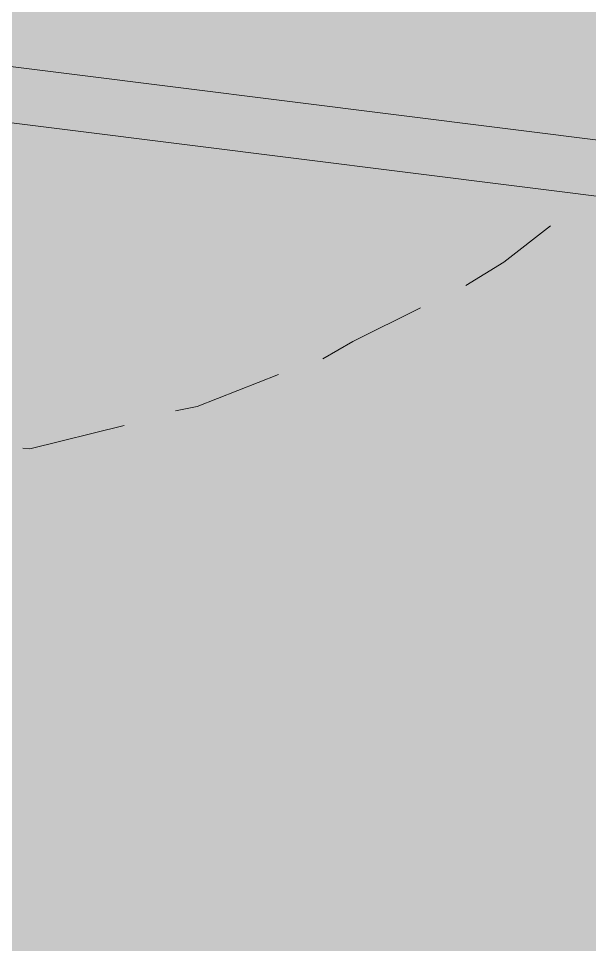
# Model space of a CAD drawing. Header units: metres. Extents: x -4 to 509425, y 7549 to 4732445.
# Drawn here: x 475983.125 to 475983.817, y 4719782.853 to 4719783.976 of the extents above; entities that cross this region are included whole.
import ezdxf

# ---------------------------------------------------------------- set-up
doc = ezdxf.new("R2010")
doc.units = ezdxf.units.M
doc.header["$LTSCALE"] = 0.01
doc.header["$MEASUREMENT"] = 0
doc.layers.get('0').update_dxf_attribs({"lineweight": 0})
doc.layers.add('_SUBESTACIÓN', color=1, linetype='Continuous')
doc.layers.add('SUBESTACION LA VID', color=253, linetype='Continuous')

# ---------------------------------------------------------------- blocks, each defined once
blk = doc.blocks.new('A$Cfff6051d')
at = {"layer": 'SUBESTACION LA VID', "lineweight": 15}
for points in [[(475986.6225, 4719783.4099), (475986.6309, 4719783.4771), (475982.918, 4719783.9426), (475982.9095, 4719783.8754), (475986.6225, 4719783.4099)], [(475983.6666, 4719783.6525), (475983.7128, 4719783.6808), (475983.7695, 4719783.7249)], [(475983.4933, 4719783.5633), (475983.53, 4719783.5843), (475983.6119, 4719783.6252)], [(475983.3147, 4719783.5004), (475983.341, 4719783.5056), (475983.4397, 4719783.5444)], [(475983.1299, 4719783.4553), (475983.1383, 4719783.4542), (475983.2528, 4719783.4825)]]:
    blk.add_lwpolyline(points, dxfattribs=at)

msp = doc.modelspace()

# ---------------------------------------------------------------- hatches: boundary and pattern name
at = {"layer": '_SUBESTACIÓN', "transparency": 33554559}
h = msp.add_hatch(color=1, dxfattribs=at)
h.dxf.hatch_style = 1
h.paths.add_polyline_path([(475968.6399, 4719805.825), (476089.9386, 4719790.615), (476078.1686, 4719696.74), (475956.8686, 4719711.9502)])

# ---------------------------------------------------------------- block references
at = {"linetype": 'Continuous'}
msp.add_blockref('A$Cfff6051d', (0, 0), dxfattribs=at)

doc.saveas('drawing.dxf')
